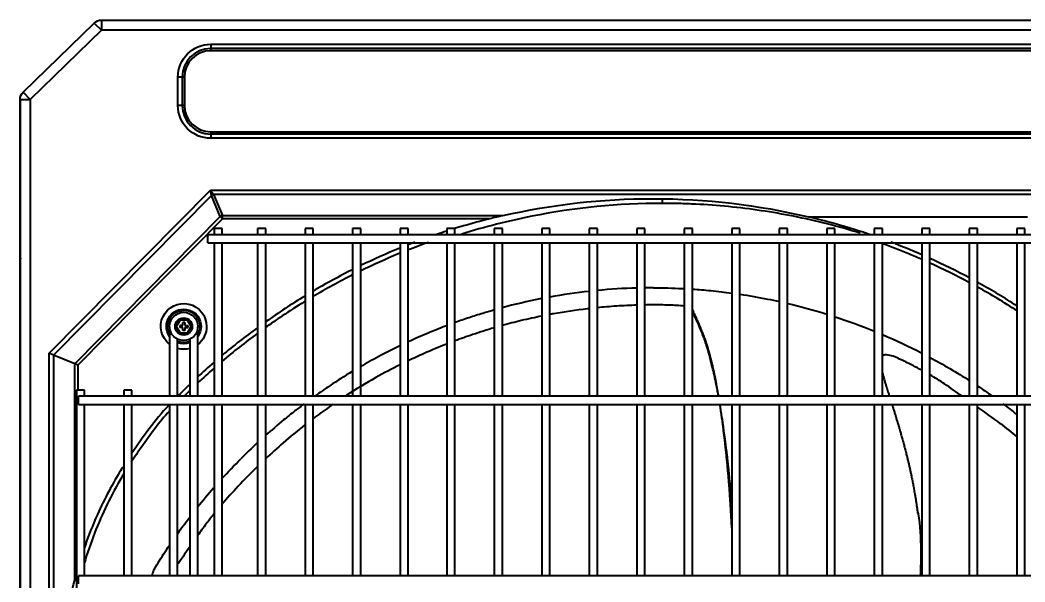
# Model space of a CAD drawing. Extents: x 58467 to 79089, y -33726 to -17391.
# Drawn here: x 72275.21 to 72324.91, y -19981.77 to -19953.97 of the extents above; entities that cross this region are included whole.
import ezdxf

# ---------------------------------------------------------------- set-up
doc = ezdxf.new("R2010")
doc.units = 0
doc.header["$LTSCALE"] = 100
doc.layers.add('+ENTE-ST-DOSEME USTU KONDDRENAJ', color=110, linetype='DOSEMEUSTUKONDENSDRENAJ_LINE', lineweight=40)
doc.linetypes.add('DOSEMEUSTUKONDENSDRENAJ_LINE', pattern='A,300,-40,["CD",Standard,S=15,R=0,X=-35,Y=-7.5],0', length=340)

# ---------------------------------------------------------------- blocks, each defined once
blk = doc.blocks.new('MAGAZA')
at = {"color": 3}
for p, q in [((54067.032, -32655.052, -3.539), (54183.034, -32655.052, -3.539)), ((54067.032, -32655.052, -3.539), (54067.032, -32655.552, -3.539)), ((54063.157, -32658.626, -3.539), (54066.679, -32655.199, -3.539)), ((54067.032, -32655.552, -3.539), (54063.511, -32658.979, -3.539)), ((54066.679, -32655.199, -3.539), (54067.032, -32655.552, -3.539)), ((54183.034, -32655.552, -3.539), (54067.032, -32655.552, -3.539)), ((54072.439, -32656.248, -3.539), (54177.584, -32656.248, -3.539)), ((54072.439, -32656.248, -3.539), (54072.439, -32656.46, -3.539)), ((54177.584, -32656.46, -3.539), (54072.439, -32656.46, -3.539)), ((54072.439, -32656.572, -3.539), (54072.439, -32656.46, -3.539)), ((54177.584, -32656.572, -3.539), (54072.439, -32656.572, -3.539)), ((54070.815, -32659.278, -3.539), (54070.815, -32657.872, -3.539)), ((54071.027, -32657.872, -3.539), (54070.815, -32657.872, -3.539)), ((54071.027, -32657.872, -3.539), (54071.027, -32659.278, -3.539)), ((54071.139, -32657.872, -3.539), (54071.027, -32657.872, -3.539)), ((54071.139, -32657.872, -3.539), (54071.139, -32659.278, -3.539)), ((54063.011, -32727.031, -3.539), (54063.011, -32658.979, -3.539)), ((54063.011, -32658.979, -3.539), (54063.511, -32658.979, -3.539)), ((54063.011, -32659.026, -3.539), (54063.011, -32727.031, -3.539)), ((54063.011, -32659.026, -3.539), (54063.011, -32727.031, -3.539)), ((54063.157, -32658.626, -3.539), (54063.511, -32658.979, -3.539)), ((54063.511, -32658.979, -3.539), (54063.511, -32727.031, -3.539)), ((54071.027, -32659.278, -3.539), (54070.815, -32659.278, -3.539)), ((54071.139, -32659.278, -3.539), (54071.027, -32659.278, -3.539)), ((54072.439, -32660.577, -3.539), (54072.439, -32660.689, -3.539)), ((54072.439, -32660.577, -3.539), (54177.584, -32660.577, -3.539)), ((54072.439, -32660.689, -3.539), (54177.584, -32660.689, -3.539)), ((54072.439, -32660.689, -3.539), (54072.439, -32660.902, -3.539)), ((54177.584, -32660.902, -3.539), (54072.439, -32660.902, -3.539)), ((54064.451, -32671.54, -3.539), (54072.432, -32663.469, -3.539)), ((54072.432, -32663.469, -3.539), (54177.59, -32663.469, -3.539)), ((54072.475, -32663.726, -3.539), (54072.432, -32663.469, -3.539)), ((54072.432, -32663.469, -3.539), (54072.585, -32663.681, -3.539)), ((54072.475, -32663.726, -3.539), (54064.663, -32671.628, -3.539)), ((54072.908, -32664.774, -3.539), (54072.475, -32663.726, -3.539)), ((54072.585, -32663.681, -3.539), (54073.018, -32664.728, -3.539)), ((54177.438, -32663.681, -3.539), (54072.585, -32663.681, -3.539)), ((54065.711, -32672.062, -3.539), (54072.908, -32664.774, -3.539)), ((54073.018, -32664.884, -3.539), (54065.866, -32672.126, -3.539)), ((54073.018, -32664.884, -3.539), (54072.908, -32664.774, -3.539)), ((54073.018, -32664.728, -3.539), (54086.895, -32664.728, -3.539)), ((54073.018, -32664.884, -3.539), (54073.018, -32664.728, -3.539)), ((54086.246, -32664.884, -3.539), (54073.018, -32664.884, -3.539)), ((54102.012, -32664.793, -3.539), (54112.834, -32664.793, -3.539)), ((54072.605, -32665.373, -3.539), (54072.605, -32665.673, -3.539)), ((54073.005, -32665.373, -3.539), (54072.605, -32665.373, -3.539)), ((54073.005, -32665.673, -3.539), (54073.005, -32665.373, -3.539)), ((54074.762, -32665.373, -3.539), (54074.762, -32665.673, -3.539)), ((54075.162, -32665.373, -3.539), (54074.762, -32665.373, -3.539)), ((54075.162, -32665.673, -3.539), (54075.162, -32665.373, -3.539)), ((54077.111, -32665.373, -3.539), (54077.111, -32665.673, -3.539)), ((54077.511, -32665.373, -3.539), (54077.111, -32665.373, -3.539)), ((54077.511, -32665.673, -3.539), (54077.511, -32665.373, -3.539)), ((54079.461, -32665.373, -3.539), (54079.461, -32665.673, -3.539)), ((54079.861, -32665.373, -3.539), (54079.461, -32665.373, -3.539)), ((54079.861, -32665.673, -3.539), (54079.861, -32665.373, -3.539)), ((54081.811, -32665.373, -3.539), (54081.811, -32665.673, -3.539)), ((54082.21, -32665.373, -3.539), (54081.811, -32665.373, -3.539)), ((54082.21, -32665.673, -3.539), (54082.21, -32665.373, -3.539)), ((54084.117, -32665.373, -3.539), (54084.117, -32665.673, -3.539)), ((54084.517, -32665.373, -3.539), (54084.117, -32665.373, -3.539)), ((54084.517, -32665.673, -3.539), (54084.517, -32665.373, -3.539)), ((54086.467, -32665.373, -3.539), (54086.467, -32665.673, -3.539)), ((54086.867, -32665.373, -3.539), (54086.467, -32665.373, -3.539)), ((54086.867, -32665.673, -3.539), (54086.867, -32665.373, -3.539)), ((54088.816, -32665.373, -3.539), (54088.816, -32665.673, -3.539)), ((54089.216, -32665.373, -3.539), (54088.816, -32665.373, -3.539)), ((54089.216, -32665.673, -3.539), (54089.216, -32665.373, -3.539)), ((54091.166, -32665.373, -3.539), (54091.166, -32665.673, -3.539)), ((54091.566, -32665.373, -3.539), (54091.166, -32665.373, -3.539)), ((54091.566, -32665.673, -3.539), (54091.566, -32665.373, -3.539)), ((54093.516, -32665.373, -3.539), (54093.516, -32665.673, -3.539)), ((54093.916, -32665.373, -3.539), (54093.516, -32665.373, -3.539)), ((54093.916, -32665.673, -3.539), (54093.916, -32665.373, -3.539)), ((54095.865, -32665.373, -3.539), (54095.865, -32665.673, -3.539)), ((54096.265, -32665.373, -3.539), (54095.865, -32665.373, -3.539)), ((54096.265, -32665.673, -3.539), (54096.265, -32665.373, -3.539)), ((54098.215, -32665.373, -3.539), (54098.215, -32665.673, -3.539)), ((54098.615, -32665.373, -3.539), (54098.215, -32665.373, -3.539)), ((54098.615, -32665.673, -3.539), (54098.615, -32665.373, -3.539)), ((54100.565, -32665.373, -3.539), (54100.565, -32665.673, -3.539)), ((54100.965, -32665.373, -3.539), (54100.565, -32665.373, -3.539)), ((54100.965, -32665.673, -3.539), (54100.965, -32665.373, -3.539)), ((54102.914, -32665.373, -3.539), (54102.914, -32665.673, -3.539)), ((54103.314, -32665.373, -3.539), (54102.914, -32665.373, -3.539)), ((54103.314, -32665.673, -3.539), (54103.314, -32665.373, -3.539)), ((54105.264, -32665.373, -3.539), (54105.264, -32665.673, -3.539)), ((54105.664, -32665.373, -3.539), (54105.264, -32665.373, -3.539)), ((54105.664, -32665.673, -3.539), (54105.664, -32665.373, -3.539)), ((54107.613, -32665.373, -3.539), (54107.613, -32665.673, -3.539)), ((54108.013, -32665.373, -3.539), (54107.613, -32665.373, -3.539)), ((54108.013, -32665.673, -3.539), (54108.013, -32665.373, -3.539)), ((54109.963, -32665.373, -3.539), (54109.963, -32665.673, -3.539)), ((54110.363, -32665.373, -3.539), (54109.963, -32665.373, -3.539)), ((54110.363, -32665.673, -3.539), (54110.363, -32665.373, -3.539)), ((54112.313, -32665.373, -3.539), (54112.313, -32665.673, -3.539)), ((54112.713, -32665.373, -3.539), (54112.313, -32665.373, -3.539)), ((54112.713, -32665.673, -3.539), (54112.713, -32665.373, -3.539)), ((54177.76, -32665.673, -3.539), (54072.305, -32665.673, -3.539)), ((54072.305, -32665.873, -3.539), (54072.305, -32665.673, -3.539)), ((54072.305, -32666.073, -3.539), (54072.305, -32665.873, -3.539)), ((54072.305, -32666.073, -3.539), (54177.76, -32666.073, -3.539)), ((54072.605, -32666.073, -3.539), (54072.605, -32673.672, -3.539)), ((54073.005, -32673.672, -3.539), (54073.005, -32666.073, -3.539)), ((54074.762, -32666.073, -3.539), (54074.762, -32673.672, -3.539)), ((54075.162, -32673.672, -3.539), (54075.162, -32666.073, -3.539)), ((54077.111, -32666.073, -3.539), (54077.111, -32673.672, -3.539)), ((54077.511, -32673.672, -3.539), (54077.511, -32666.073, -3.539)), ((54079.461, -32666.073, -3.539), (54079.461, -32673.672, -3.539)), ((54079.861, -32673.672, -3.539), (54079.861, -32666.073, -3.539)), ((54081.811, -32666.073, -3.539), (54081.811, -32673.672, -3.539)), ((54082.21, -32673.672, -3.539), (54082.21, -32666.073, -3.539)), ((54084.117, -32666.073, -3.539), (54084.117, -32673.672, -3.539)), ((54084.517, -32673.672, -3.539), (54084.517, -32666.073, -3.539)), ((54086.467, -32666.073, -3.539), (54086.467, -32673.672, -3.539)), ((54086.867, -32673.672, -3.539), (54086.867, -32666.073, -3.539)), ((54088.816, -32666.073, -3.539), (54088.816, -32673.672, -3.539)), ((54089.216, -32673.672, -3.539), (54089.216, -32666.073, -3.539)), ((54091.166, -32666.073, -3.539), (54091.166, -32673.672, -3.539)), ((54091.566, -32673.672, -3.539), (54091.566, -32666.073, -3.539)), ((54093.516, -32666.073, -3.539), (54093.516, -32673.672, -3.539)), ((54093.916, -32673.672, -3.539), (54093.916, -32666.073, -3.539)), ((54095.865, -32666.073, -3.539), (54095.865, -32673.672, -3.539)), ((54096.265, -32673.672, -3.539), (54096.265, -32666.073, -3.539)), ((54098.215, -32666.073, -3.539), (54098.215, -32673.672, -3.539)), ((54098.615, -32673.672, -3.539), (54098.615, -32666.073, -3.539)), ((54100.565, -32666.073, -3.539), (54100.565, -32673.672, -3.539)), ((54100.965, -32673.672, -3.539), (54100.965, -32666.073, -3.539)), ((54102.914, -32666.073, -3.539), (54102.914, -32673.672, -3.539)), ((54103.314, -32673.672, -3.539), (54103.314, -32666.073, -3.539)), ((54105.264, -32666.073, -3.539), (54105.264, -32673.672, -3.539)), ((54105.664, -32673.672, -3.539), (54105.664, -32666.073, -3.539)), ((54107.613, -32666.073, -3.539), (54107.613, -32673.672, -3.539)), ((54108.013, -32673.672, -3.539), (54108.013, -32666.073, -3.539)), ((54109.963, -32666.073, -3.539), (54109.963, -32673.672, -3.539)), ((54110.363, -32673.672, -3.539), (54110.363, -32666.073, -3.539)), ((54112.313, -32666.073, -3.539), (54112.313, -32673.672, -3.539)), ((54112.713, -32673.672, -3.539), (54112.713, -32666.073, -3.539)), ((54063.031, -32667.173, -3.539), (54063.031, -32666.873, -3.539)), ((54063.031, -32667.173, -3.539), (54063.031, -32666.873, -3.539)), ((54063.011, -32667.173, -3.539), (54063.031, -32667.173, -3.539)), ((54063.011, -32667.173, -3.539), (54063.031, -32667.173, -3.539)), ((54063.031, -32671.657, -3.539), (54063.031, -32667.173, -3.539)), ((54063.031, -32671.657, -3.539), (54063.031, -32667.173, -3.539)), ((54070.68, -32670.213, -3.539), (54070.893, -32669.845, -3.539)), ((54070.922, -32669.895, -3.539), (54070.738, -32670.213, -3.539)), ((54070.893, -32669.845, -3.539), (54071.318, -32669.845, -3.539)), ((54070.922, -32669.895, -3.539), (54070.893, -32669.845, -3.539)), ((54071.289, -32669.895, -3.539), (54070.922, -32669.895, -3.539)), ((54071.155, -32670.013, -3.539), (54071.055, -32670.013, -3.539)), ((54071.055, -32670.163, -3.539), (54071.055, -32670.013, -3.539)), ((54071.155, -32670.013, -3.539), (54071.155, -32670.163, -3.539)), ((54071.318, -32669.845, -3.539), (54071.289, -32669.895, -3.539)), ((54071.472, -32670.213, -3.539), (54071.289, -32669.895, -3.539)), ((54071.318, -32669.845, -3.539), (54071.53, -32670.213, -3.539)), ((54070.406, -32670.23, -3.539), (54070.406, -32671.606, -3.539)), ((54070.893, -32670.581, -3.539), (54070.68, -32670.213, -3.539)), ((54070.738, -32670.213, -3.539), (54070.68, -32670.213, -3.539)), ((54070.738, -32670.213, -3.539), (54070.922, -32670.531, -3.539)), ((54070.922, -32670.531, -3.539), (54070.893, -32670.581, -3.539)), ((54070.905, -32670.163, -3.539), (54070.905, -32670.263, -3.539)), ((54071.055, -32670.163, -3.539), (54070.905, -32670.163, -3.539)), ((54071.055, -32670.263, -3.539), (54070.905, -32670.263, -3.539)), ((54070.922, -32670.531, -3.539), (54071.289, -32670.531, -3.539)), ((54071.055, -32670.413, -3.539), (54071.055, -32670.263, -3.539)), ((54071.155, -32670.413, -3.539), (54071.055, -32670.413, -3.539)), ((54071.155, -32670.163, -3.539), (54071.305, -32670.163, -3.539)), ((54071.155, -32670.263, -3.539), (54071.155, -32670.413, -3.539)), ((54071.155, -32670.263, -3.539), (54071.305, -32670.263, -3.539)), ((54071.289, -32670.531, -3.539), (54071.472, -32670.213, -3.539)), ((54071.318, -32670.581, -3.539), (54071.289, -32670.531, -3.539)), ((54071.305, -32670.163, -3.539), (54071.305, -32670.263, -3.539)), ((54071.53, -32670.213, -3.539), (54071.318, -32670.581, -3.539)), ((54071.53, -32670.213, -3.539), (54071.472, -32670.213, -3.539)), ((54071.805, -32671.606, -3.539), (54071.805, -32670.23, -3.539)), ((54070.805, -32671.606, -3.539), (54070.805, -32670.846, -3.539)), ((54071.318, -32670.581, -3.539), (54070.893, -32670.581, -3.539)), ((54071.405, -32670.846, -3.539), (54071.405, -32671.606, -3.539)), ((54064.451, -32720.596, -3.539), (54064.451, -32671.54, -3.539)), ((54064.663, -32671.628, -3.539), (54064.451, -32671.54, -3.539)), ((54065.711, -32672.062, -3.539), (54064.663, -32671.628, -3.539)), ((54064.663, -32671.628, -3.539), (54064.663, -32720.443, -3.539)), ((54070.406, -32671.606, -3.539), (54070.406, -32671.889, -3.539)), ((54070.406, -32671.889, -3.539), (54070.406, -32672.255, -3.539)), ((54070.805, -32671.889, -3.539), (54070.805, -32671.606, -3.539)), ((54070.805, -32672.255, -3.539), (54070.805, -32671.889, -3.539)), ((54071.405, -32671.606, -3.539), (54071.405, -32671.889, -3.539)), ((54071.405, -32671.889, -3.539), (54071.405, -32672.254, -3.539)), ((54071.805, -32671.889, -3.539), (54071.805, -32671.606, -3.539)), ((54071.805, -32672.254, -3.539), (54071.805, -32671.889, -3.539)), ((54071.805, -32671.889, -3.539), (54071.805, -32671.889, -3.539)), ((54065.711, -32682.773, -3.539), (54065.711, -32672.062, -3.539)), ((54065.866, -32672.126, -3.539), (54065.711, -32672.062, -3.539)), ((54065.866, -32672.126, -3.539), (54065.866, -32673.372, -3.539)), ((54070.406, -32672.255, -3.539), (54070.406, -32672.537, -3.539)), ((54070.805, -32672.537, -3.539), (54070.805, -32672.255, -3.539)), ((54071.405, -32672.254, -3.539), (54071.405, -32672.537, -3.539)), ((54071.805, -32672.537, -3.539), (54071.805, -32672.254, -3.539)), ((54071.805, -32672.254, -3.539), (54071.805, -32672.254, -3.539)), ((54070.406, -32672.537, -3.539), (54070.406, -32673.672, -3.539)), ((54070.805, -32673.672, -3.539), (54070.805, -32672.537, -3.539)), ((54071.405, -32672.537, -3.539), (54071.405, -32673.672, -3.539)), ((54071.805, -32673.672, -3.539), (54071.805, -32672.537, -3.539)), ((54065.797, -32673.372, -3.539), (54065.797, -32718.765, -3.539)), ((54066.197, -32673.372, -3.539), (54065.797, -32673.372, -3.539)), ((54066.197, -32673.672, -3.539), (54066.197, -32673.372, -3.539)), ((54068.146, -32673.372, -3.539), (54068.146, -32673.672, -3.539)), ((54068.546, -32673.372, -3.539), (54068.146, -32673.372, -3.539)), ((54068.546, -32673.672, -3.539), (54068.546, -32673.372, -3.539)), ((54184.259, -32673.672, -3.539), (54065.897, -32673.672, -3.539)), ((54065.897, -32673.872, -3.539), (54065.897, -32673.672, -3.539)), ((54065.897, -32674.072, -3.539), (54065.897, -32673.872, -3.539)), ((54065.897, -32674.072, -3.539), (54184.259, -32674.072, -3.539)), ((54066.197, -32682.55, -3.539), (54066.197, -32674.072, -3.539)), ((54068.146, -32674.072, -3.539), (54068.146, -32682.55, -3.539)), ((54068.546, -32682.55, -3.539), (54068.546, -32674.072, -3.539)), ((54070.406, -32674.072, -3.539), (54070.406, -32682.55, -3.539)), ((54070.805, -32682.55, -3.539), (54070.805, -32674.072, -3.539)), ((54071.405, -32674.072, -3.539), (54071.405, -32682.55, -3.539)), ((54071.805, -32682.55, -3.539), (54071.805, -32674.072, -3.539)), ((54072.605, -32674.072, -3.539), (54072.605, -32682.551, -3.539)), ((54073.005, -32682.551, -3.539), (54073.005, -32674.072, -3.539)), ((54074.762, -32674.072, -3.539), (54074.762, -32682.551, -3.539)), ((54075.162, -32682.551, -3.539), (54075.162, -32674.072, -3.539)), ((54077.111, -32674.072, -3.539), (54077.111, -32682.551, -3.539)), ((54077.511, -32682.551, -3.539), (54077.511, -32674.072, -3.539)), ((54079.461, -32674.072, -3.539), (54079.461, -32682.551, -3.539)), ((54079.861, -32682.551, -3.539), (54079.861, -32674.072, -3.539)), ((54081.811, -32674.072, -3.539), (54081.811, -32682.551, -3.539)), ((54082.21, -32682.551, -3.539), (54082.21, -32674.072, -3.539)), ((54084.117, -32674.072, -3.539), (54084.117, -32682.551, -3.539)), ((54084.517, -32682.551, -3.539), (54084.517, -32674.072, -3.539)), ((54086.467, -32674.072, -3.539), (54086.467, -32682.551, -3.539)), ((54086.867, -32682.551, -3.539), (54086.867, -32674.072, -3.539)), ((54088.816, -32674.072, -3.539), (54088.816, -32682.551, -3.539)), ((54089.216, -32682.551, -3.539), (54089.216, -32674.072, -3.539)), ((54091.166, -32674.072, -3.539), (54091.166, -32682.551, -3.539)), ((54091.566, -32682.551, -3.539), (54091.566, -32674.072, -3.539)), ((54093.516, -32674.072, -3.539), (54093.516, -32682.551, -3.539)), ((54093.916, -32682.551, -3.539), (54093.916, -32674.072, -3.539)), ((54095.865, -32674.072, -3.539), (54095.865, -32682.551, -3.539)), ((54096.265, -32682.551, -3.539), (54096.265, -32674.072, -3.539)), ((54098.215, -32674.072, -3.539), (54098.215, -32682.551, -3.539)), ((54098.615, -32682.551, -3.539), (54098.615, -32674.072, -3.539)), ((54100.565, -32674.072, -3.539), (54100.565, -32682.551, -3.539)), ((54100.965, -32682.551, -3.539), (54100.965, -32674.072, -3.539)), ((54102.914, -32674.072, -3.539), (54102.914, -32682.551, -3.539)), ((54103.314, -32682.551, -3.539), (54103.314, -32674.072, -3.539)), ((54105.264, -32674.072, -3.539), (54105.264, -32682.551, -3.539)), ((54105.664, -32682.551, -3.539), (54105.664, -32674.072, -3.539)), ((54107.613, -32674.072, -3.539), (54107.613, -32682.551, -3.539)), ((54108.013, -32682.551, -3.539), (54108.013, -32674.072, -3.539)), ((54109.963, -32674.072, -3.539), (54109.963, -32682.551, -3.539)), ((54110.363, -32682.551, -3.539), (54110.363, -32674.072, -3.539)), ((54112.313, -32674.072, -3.539), (54112.313, -32682.551, -3.539)), ((54112.713, -32682.551, -3.539), (54112.713, -32674.072, -3.539)), ((54184.259, -32682.55, -3.539), (54065.897, -32682.55, -3.539)), ((54065.897, -32682.75, -3.539), (54065.897, -32682.55, -3.539)), ((54065.897, -32682.95, -3.539), (54065.897, -32682.75, -3.539))]:
    blk.add_line(p, q, dxfattribs=at)
for radius in [0.7, 0.425, 0.425]:
    blk.add_circle((54071.105, -32670.213, -3.539), radius, dxfattribs=at)
at = {"color": 3, "extrusion": (0, 0, -1)}
for centre, radius, start, end in [((-54067.032, -32655.552, 3.539), 0.5, 45, 90), ((-54072.439, -32657.872, 3.539), 1.624, 0, 90), ((-54063.511, -32658.979, 3.539), 0.5, 0, 45), ((-54072.439, -32659.278, 3.539), 1.624, 270, 0), ((-54062.951, -32666.873, 3.539), 0.08, 138.5895, 180), ((-54062.951, -32666.873, 3.539), 0.08, 138.5895, 180), ((-54071.105, -32670.213, 3.539), 1.133, 308.1431, 180), ((-54071.105, -32670.213, 3.539), 0.856, 324.7874, 180), ((-54071.105, -32670.213, 3.539), 0.8, 331.0199, 180), ((-54071.105, -32670.213, 3.539), 0.8, 180, 208.9856), ((-54071.105, -32670.213, 3.539), 0.856, 180, 215.2181), ((-54071.105, -32670.213, 3.539), 1.133, 180, 231.8625), ((-54071.105, -32670.213, 3.539), 0.8, 247.9949, 292.0107), ((-54071.105, -32670.213, 3.539), 0.856, 249.5138, 290.4919), ((-54071.105, -32670.213, 3.539), 1.133, 254.6607, 285.3451)]:
    blk.add_arc(centre, radius, start, end, dxfattribs=at)
at = {"color": 3}
for centre, radius, start, end in [((54072.439, -32657.872, -3.539), 1.412, 90, 180), ((54072.439, -32657.872, -3.539), 1.3, 90, 180), ((54072.439, -32659.278, -3.539), 1.412, 180, 270), ((54072.439, -32659.278, -3.539), 1.3, 180, 270)]:
    blk.add_arc(centre, radius, start, end, dxfattribs=at)
for centre in [(54072.585, -32663.836, -3.539), (54073.018, -32664.884, -3.539)]:
    blk.add_ellipse(centre, major_axis=(-0.203, -0.084), ratio=0.678598, start_param=4.438375, end_param=4.986403, dxfattribs=at)
for points in [[(54086.895, -32664.728, -3.539), (54089.306, -32664.176, -3.539), (54091.778, -32663.89, -3.539), (54094.316, -32663.893, -3.539)], [(54094.316, -32663.893, -3.539), (54096.952, -32663.89, -3.539), (54099.516, -32664.199, -3.539), (54102.012, -32664.793, -3.539)], [(54094.788, -32664.125, -3.539), (54094.788, -32664.068, -3.539), (54094.788, -32663.984, -3.539), (54094.788, -32663.894, -3.539)], [(54086.246, -32664.884, -3.539), (54085.66, -32665.03, -3.539), (54085.08, -32665.193, -3.539), (54084.505, -32665.37, -3.539)], [(54086.895, -32664.728, -3.539), (54086.681, -32664.777, -3.539), (54086.463, -32664.829, -3.539), (54086.246, -32664.884, -3.539)], [(54105.028, -32665.663, -3.539), (54104.043, -32665.327, -3.539), (54103.037, -32665.037, -3.539), (54102.012, -32664.793, -3.539)], [(54084.107, -32665.497, -3.539), (54083.949, -32665.547, -3.539), (54083.792, -32665.599, -3.539), (54083.636, -32665.653, -3.539)], [(54082.536, -32666.049, -3.539), (54082.423, -32666.092, -3.539), (54082.31, -32666.135, -3.539), (54082.198, -32666.179, -3.539)], [(54083.206, -32666.053, -3.539), (54082.871, -32666.173, -3.539), (54082.537, -32666.299, -3.539), (54082.205, -32666.43, -3.539)], [(54107.616, -32666.669, -3.539), (54107.11, -32666.447, -3.539), (54106.598, -32666.238, -3.539), (54106.081, -32666.042, -3.539)], [(54081.795, -32666.34, -3.539), (54081.141, -32666.607, -3.539), (54080.493, -32666.896, -3.539), (54079.856, -32667.205, -3.539)], [(54109.965, -32667.811, -3.539), (54109.327, -32667.469, -3.539), (54108.679, -32667.149, -3.539), (54108.022, -32666.85, -3.539)], [(54079.454, -32667.665, -3.539), (54078.79, -32668, -3.539), (54078.137, -32668.358, -3.539), (54077.497, -32668.737, -3.539)], [(54091.164, -32668.477, -3.539), (54090.51, -32668.55, -3.539), (54089.859, -32668.644, -3.539), (54089.212, -32668.761, -3.539)], [(54093.515, -32668.313, -3.539), (54092.861, -32668.332, -3.539), (54092.212, -32668.373, -3.539), (54091.566, -32668.435, -3.539)], [(54094.345, -32668.301, -3.539), (54094.202, -32668.301, -3.539), (54094.058, -32668.302, -3.539), (54093.915, -32668.304, -3.539)], [(54112.329, -32669.441, -3.539), (54111.693, -32669.029, -3.539), (54111.042, -32668.637, -3.539), (54110.376, -32668.268, -3.539)], [(54077.1, -32668.705, -3.539), (54076.437, -32669.108, -3.539), (54075.789, -32669.533, -3.539), (54075.157, -32669.981, -3.539)], [(54100.972, -32669.072, -3.539), (54101.626, -32669.226, -3.539), (54102.275, -32669.404, -3.539), (54102.917, -32669.603, -3.539)], [(54103.322, -32669.732, -3.539), (54103.978, -32669.947, -3.539), (54104.627, -32670.185, -3.539), (54105.266, -32670.446, -3.539)], [(54074.748, -32670.275, -3.539), (54074.152, -32670.711, -3.539), (54073.571, -32671.167, -3.539), (54073.004, -32671.644, -3.539)], [(54074.743, -32670.562, -3.539), (54074.145, -32671.003, -3.539), (54073.563, -32671.463, -3.539), (54072.996, -32671.943, -3.539)], [(54105.669, -32670.614, -3.539), (54106.331, -32670.897, -3.539), (54106.982, -32671.204, -3.539), (54107.62, -32671.534, -3.539)], [(54072.592, -32671.996, -3.539), (54072.319, -32672.233, -3.539), (54072.05, -32672.475, -3.539), (54071.784, -32672.722, -3.539)], [(54108.015, -32671.743, -3.539), (54108.683, -32672.102, -3.539), (54109.336, -32672.487, -3.539), (54109.973, -32672.897, -3.539)], [(54072.605, -32672.281, -3.539), (54072.33, -32672.521, -3.539), (54072.059, -32672.766, -3.539), (54071.792, -32673.016, -3.539)], [(54071.389, -32673.095, -3.539), (54071.214, -32673.263, -3.539), (54071.041, -32673.433, -3.539), (54070.869, -32673.605, -3.539)], [(54071.395, -32673.393, -3.539), (54071.301, -32673.484, -3.539), (54071.208, -32673.575, -3.539), (54071.115, -32673.667, -3.539)], [(54070.869, -32673.605, -3.539), (54070.848, -32673.625, -3.539), (54070.827, -32673.646, -3.539), (54070.806, -32673.667, -3.539)], [(54070.372, -32674.11, -3.539), (54069.654, -32674.867, -3.539), (54069.095, -32675.673, -3.539), (54068.512, -32676.528, -3.539)], [(54111.625, -32674.044, -3.539), (54111.861, -32674.22, -3.539), (54112.093, -32674.399, -3.539), (54112.323, -32674.582, -3.539)], [(54074.739, -32675.98, -3.539), (54074.465, -32676.234, -3.539), (54074.195, -32676.493, -3.539), (54073.931, -32676.757, -3.539)], [(54072.98, -32677.757, -3.539), (54073.292, -32677.418, -3.539), (54073.611, -32677.088, -3.539), (54073.931, -32676.757, -3.539)], [(54071.793, -32679.147, -3.539), (54072.049, -32678.826, -3.539), (54072.311, -32678.51, -3.539), (54072.582, -32678.201, -3.539)], [(54070.782, -32680.49, -3.539), (54070.976, -32680.216, -3.539), (54071.176, -32679.945, -3.539), (54071.379, -32679.677, -3.539)], [(54065.795, -32682.446, -3.539), (54065.766, -32682.556, -3.539), (54065.738, -32682.665, -3.539), (54065.711, -32682.773, -3.539)]]:
    blk.add_open_spline(points, degree=3, dxfattribs=at)
for points, knots in [([(54094.788, -32664.125, -3.539), (54092.614, -32664.123, -3.539), (54090.432, -32664.339, -3.539), (54087.146, -32664.993, -3.539), (54085.991, -32665.289, -3.539), (54084.853, -32665.648, -3.539)], [0, 0, 0, 0, 0.642828, 0.642828, 1, 1, 1, 1]), ([(54104.563, -32665.598, -3.539), (54103.481, -32665.263, -3.539), (54102.384, -32664.985, -3.539), (54100.212, -32664.552, -3.539), (54099.138, -32664.391, -3.539), (54097.51, -32664.231, -3.539), (54096.966, -32664.191, -3.539), (54096.15, -32664.151, -3.539), (54095.878, -32664.141, -3.539), (54095.333, -32664.128, -3.539), (54095.057, -32664.125, -3.539), (54094.788, -32664.125, -3.539)], [0, 0, 0, 0, 0.344826, 0.344826, 0.672413, 0.672413, 0.836207, 0.836207, 0.918103, 0.918103, 1, 1, 1, 1]), ([(54107.624, -32666.904, -3.539), (54107.417, -32666.813, -3.539), (54107.209, -32666.724, -3.539), (54106.56, -32666.455, -3.539), (54106.116, -32666.283, -3.539), (54105.67, -32666.12, -3.539)], [0, 0, 0, 0, 0.321462, 0.321462, 1, 1, 1, 1]), ([(54081.801, -32666.592, -3.539), (54081.772, -32666.604, -3.539), (54081.744, -32666.616, -3.539), (54081.091, -32666.886, -3.539), (54080.471, -32667.165, -3.539), (54079.859, -32667.464, -3.539)], [0, 0, 0, 0, 0.043139, 0.043139, 1, 1, 1, 1]), ([(54079.45, -32667.405, -3.539), (54078.938, -32667.662, -3.539), (54078.433, -32667.932, -3.539), (54077.793, -32668.295, -3.539), (54077.65, -32668.378, -3.539), (54077.508, -32668.462, -3.539)], [0, 0, 0, 0, 0.775009, 0.775009, 1, 1, 1, 1]), ([(54109.977, -32668.05, -3.539), (54109.966, -32668.044, -3.539), (54109.955, -32668.038, -3.539), (54109.316, -32667.696, -3.539), (54108.673, -32667.378, -3.539), (54108.023, -32667.082, -3.539)], [0, 0, 0, 0, 0.01719, 0.01719, 1, 1, 1, 1]), ([(54112.317, -32669.199, -3.539), (54111.712, -32668.807, -3.539), (54111.095, -32668.436, -3.539), (54110.437, -32668.069, -3.539), (54110.403, -32668.05, -3.539), (54110.37, -32668.032, -3.539)], [0, 0, 0, 0, 0.948829, 0.948829, 1, 1, 1, 1]), ([(54094.345, -32668.301, -3.539), (54094.823, -32668.301, -3.539), (54095.29, -32668.313, -3.539), (54095.797, -32668.338, -3.539), (54095.832, -32668.339, -3.539), (54095.867, -32668.341, -3.539)], [0, 0, 0, 0, 0.930665, 0.930665, 1, 1, 1, 1]), ([(54096.268, -32668.365, -3.539), (54096.57, -32668.386, -3.539), (54096.873, -32668.41, -3.539), (54097.524, -32668.475, -3.539), (54097.872, -32668.515, -3.539), (54098.219, -32668.562, -3.539)], [0, 0, 0, 0, 0.464066, 0.464066, 1, 1, 1, 1]), ([(54077.086, -32668.985, -3.539), (54076.712, -32669.214, -3.539), (54076.344, -32669.449, -3.539), (54075.695, -32669.884, -3.539), (54075.412, -32670.079, -3.539), (54075.132, -32670.28, -3.539)], [0, 0, 0, 0, 0.558497, 0.558497, 1, 1, 1, 1]), ([(54088.815, -32668.836, -3.539), (54088.785, -32668.842, -3.539), (54088.754, -32668.848, -3.539), (54088.098, -32668.978, -3.539), (54087.477, -32669.123, -3.539), (54086.859, -32669.289, -3.539)], [0, 0, 0, 0, 0.0469, 0.0469, 1, 1, 1, 1]), ([(54098.62, -32668.619, -3.539), (54099.074, -32668.687, -3.539), (54099.527, -32668.766, -3.539), (54100.175, -32668.895, -3.539), (54100.373, -32668.937, -3.539), (54100.57, -32668.98, -3.539)], [0, 0, 0, 0, 0.694891, 0.694891, 1, 1, 1, 1]), ([(54086.461, -32669.399, -3.539), (54086.301, -32669.444, -3.539), (54086.141, -32669.491, -3.539), (54085.755, -32669.608, -3.539), (54085.529, -32669.679, -3.539), (54085.078, -32669.828, -3.539), (54084.853, -32669.905, -3.539), (54084.588, -32670, -3.539), (54084.546, -32670.015, -3.539), (54084.505, -32670.03, -3.539)], [0, 0, 0, 0, 0.243898, 0.243898, 0.590099, 0.590099, 0.9363, 0.9363, 1, 1, 1, 1]), ([(54091.166, -32669.33, -3.539), (54091.132, -32669.334, -3.539), (54090.544, -32669.402, -3.539), (54089.895, -32669.498, -3.539), (54089.279, -32669.611, -3.539), (54089.216, -32669.622, -3.539)], [0, 0, 0, 0, 0.051596, 0.904233, 1, 1, 1, 1]), ([(54093.514, -32669.162, -3.539), (54093.349, -32669.166, -3.539), (54092.851, -32669.185, -3.539), (54092.202, -32669.228, -3.539), (54091.718, -32669.272, -3.539), (54091.565, -32669.287, -3.539)], [0, 0, 0, 0, 0.252208, 0.764491, 1, 1, 1, 1]), ([(54095.864, -32669.207, -3.539), (54095.616, -32669.185, -3.539), (54095.079, -32669.15, -3.539), (54094.433, -32669.146, -3.539), (54094.031, -32669.151, -3.539), (54093.914, -32669.153, -3.539)], [0, 0, 0, 0, 0.37572, 0.818355, 1, 1, 1, 1]), ([(54096.343, -32669.511, -3.539), (54096.326, -32669.48, -3.539), (54096.296, -32669.427, -3.539), (54096.274, -32669.388, -3.539), (54096.265, -32669.372, -3.539)], [0, 0, 0, 0, 0.532534, 1, 1, 1, 1]), ([(54097.553, -32673.672, -3.539), (54097.551, -32673.664, -3.539), (54097.543, -32673.606, -3.539), (54097.526, -32673.496, -3.539), (54097.492, -32673.297, -3.539), (54097.43, -32673.008, -3.539), (54097.386, -32672.775, -3.539), (54097.309, -32672.424, -3.539), (54097.245, -32672.22, -3.539), (54097.194, -32671.983, -3.539), (54097.154, -32671.803, -3.539), (54097.108, -32671.621, -3.539), (54097.064, -32671.474, -3.539), (54097.036, -32671.379, -3.539), (54097.009, -32671.288, -3.539), (54096.968, -32671.166, -3.539), (54096.908, -32670.985, -3.539), (54096.787, -32670.645, -3.539), (54096.635, -32670.27, -3.539), (54096.479, -32669.912, -3.539), (54096.39, -32669.734, -3.539), (54096.336, -32669.621, -3.539), (54096.304, -32669.534, -3.539), (54096.295, -32669.441, -3.539), (54096.287, -32669.396, -3.539), (54096.285, -32669.377, -3.539)], [0, 0, 0, 0, 0.005394, 0.035574, 0.066603, 0.130629, 0.243655, 0.266475, 0.346531, 0.38044, 0.417111, 0.456558, 0.498164, 0.521749, 0.531848, 0.564447, 0.595782, 0.649695, 0.782565, 0.838846, 0.88891, 0.914609, 0.933595, 0.963425, 1, 1, 1, 1]), ([(54097.564, -32673.672, -3.539), (54097.564, -32673.671, -3.539), (54097.556, -32673.626, -3.539), (54097.541, -32673.538, -3.539), (54097.519, -32673.409, -3.539), (54097.499, -32673.296, -3.539), (54097.476, -32673.17, -3.539), (54097.456, -32673.059, -3.539), (54097.43, -32672.922, -3.539), (54097.408, -32672.813, -3.539), (54097.381, -32672.678, -3.539), (54097.359, -32672.57, -3.539), (54097.333, -32672.45, -3.539), (54097.31, -32672.344, -3.539), (54097.284, -32672.225, -3.539), (54097.256, -32672.106, -3.539), (54097.231, -32672.001, -3.539), (54097.205, -32671.896, -3.539), (54097.179, -32671.792, -3.539), (54097.152, -32671.689, -3.539), (54097.125, -32671.587, -3.539), (54097.097, -32671.487, -3.539), (54097.068, -32671.388, -3.539), (54097.04, -32671.293, -3.539), (54097.009, -32671.194, -3.539), (54096.979, -32671.098, -3.539), (54096.951, -32671.015, -3.539), (54096.923, -32670.933, -3.539), (54096.891, -32670.84, -3.539), (54096.858, -32670.748, -3.539), (54096.828, -32670.669, -3.539), (54096.799, -32670.591, -3.539), (54096.769, -32670.514, -3.539), (54096.735, -32670.428, -3.539), (54096.705, -32670.354, -3.539), (54096.675, -32670.282, -3.539), (54096.65, -32670.221, -3.539), (54096.624, -32670.16, -3.539), (54096.595, -32670.092, -3.539), (54096.567, -32670.026, -3.539), (54096.539, -32669.961, -3.539), (54096.516, -32669.909, -3.539), (54096.492, -32669.854, -3.539), (54096.472, -32669.808, -3.539), (54096.449, -32669.754, -3.539), (54096.431, -32669.713, -3.539), (54096.41, -32669.666, -3.539), (54096.392, -32669.624, -3.539), (54096.377, -32669.59, -3.539), (54096.361, -32669.552, -3.539), (54096.354, -32669.536, -3.539), (54096.352, -32669.532, -3.539)], [0, 0, 0, 0, 0.000919, 0.026107, 0.051295, 0.076483, 0.093275, 0.126859, 0.143651, 0.177235, 0.194027, 0.227611, 0.244403, 0.269591, 0.294779, 0.319967, 0.345155, 0.361947, 0.387135, 0.412323, 0.429115, 0.454303, 0.479491, 0.496283, 0.521471, 0.546659, 0.563451, 0.580243, 0.605431, 0.630619, 0.647411, 0.664203, 0.689391, 0.706183, 0.731372, 0.748164, 0.764956, 0.781748, 0.79854, 0.823728, 0.84052, 0.857312, 0.874104, 0.890896, 0.907688, 0.92448, 0.941272, 0.958064, 0.974856, 0.991648, 1, 1, 1, 1]), ([(54088.817, -32669.7, -3.539), (54088.479, -32669.768, -3.539), (54087.83, -32669.911, -3.539), (54087.18, -32670.079, -3.539), (54086.867, -32670.165, -3.539)], [0, 0, 0, 0, 0.520178, 1, 1, 1, 1]), ([(54084.106, -32670.178, -3.539), (54083.836, -32670.28, -3.539), (54083.568, -32670.387, -3.539), (54082.929, -32670.651, -3.539), (54082.561, -32670.813, -3.539), (54082.196, -32670.982, -3.539)], [0, 0, 0, 0, 0.416753, 0.416753, 1, 1, 1, 1]), ([(54086.468, -32670.279, -3.539), (54086.11, -32670.384, -3.539), (54085.46, -32670.588, -3.539), (54084.809, -32670.82, -3.539), (54084.516, -32670.929, -3.539)], [0, 0, 0, 0, 0.549857, 1, 1, 1, 1]), ([(54081.796, -32671.171, -3.539), (54081.443, -32671.342, -3.539), (54081.094, -32671.519, -3.539), (54080.445, -32671.866, -3.539), (54080.143, -32672.034, -3.539), (54079.845, -32672.207, -3.539)], [0, 0, 0, 0, 0.531495, 0.531495, 1, 1, 1, 1]), ([(54084.116, -32671.083, -3.539), (54083.741, -32671.23, -3.539), (54083.104, -32671.496, -3.539), (54082.468, -32671.789, -3.539), (54082.207, -32671.915, -3.539)], [0, 0, 0, 0, 0.58808, 1, 1, 1, 1]), ([(54107.615, -32672.382, -3.539), (54107.471, -32672.305, -3.539), (54107.136, -32672.129, -3.539), (54106.693, -32671.907, -3.539), (54106.281, -32671.717, -3.539), (54106.01, -32671.628, -3.539), (54105.808, -32671.619, -3.539), (54105.718, -32671.642, -3.539), (54105.675, -32671.669, -3.539), (54105.664, -32671.677, -3.539)], [0, 0, 0, 0, 0.231844, 0.538128, 0.699931, 0.858126, 0.923343, 0.979536, 1, 1, 1, 1]), ([(54079.443, -32672.444, -3.539), (54079.067, -32672.671, -3.539), (54078.696, -32672.906, -3.539), (54078.087, -32673.312, -3.539), (54077.847, -32673.478, -3.539), (54077.609, -32673.647, -3.539)], [0, 0, 0, 0, 0.601739, 0.601739, 1, 1, 1, 1]), ([(54081.806, -32672.111, -3.539), (54081.406, -32672.312, -3.539), (54080.509, -32672.788, -3.539), (54079.622, -32673.323, -3.539), (54079.133, -32673.639, -3.539)], [0, 0, 0, 0, 0.44453, 1, 1, 1, 1]), ([(54105.663, -32672.505, -3.539), (54105.666, -32672.519, -3.539), (54105.676, -32672.556, -3.539), (54105.692, -32672.619, -3.539), (54105.712, -32672.693, -3.539), (54105.736, -32672.781, -3.539), (54105.763, -32672.872, -3.539), (54105.794, -32672.978, -3.539), (54105.823, -32673.074, -3.539), (54105.852, -32673.171, -3.539), (54105.883, -32673.27, -3.539), (54105.919, -32673.385, -3.539), (54105.956, -32673.503, -3.539), (54105.987, -32673.602, -3.539), (54106.005, -32673.657, -3.539), (54106.013, -32673.682, -3.539)], [0, 0, 0, 0, 0.041171, 0.11053, 0.17989, 0.249249, 0.353288, 0.422648, 0.526687, 0.596046, 0.665406, 0.769445, 0.873484, 0.942844, 1, 1, 1, 1]), ([(54109.605, -32673.672, -3.539), (54109.32, -32673.466, -3.539), (54108.809, -32673.086, -3.539), (54108.265, -32672.75, -3.539), (54108.019, -32672.608, -3.539)], [0, 0, 0, 0, 0.555414, 1, 1, 1, 1]), ([(54110.363, -32673.152, -3.539), (54110.37, -32673.157, -3.539), (54110.378, -32673.162, -3.539), (54110.619, -32673.323, -3.539), (54110.852, -32673.484, -3.539), (54111.082, -32673.647, -3.539)], [0, 0, 0, 0, 0.030043, 0.030043, 1, 1, 1, 1]), ([(54070.396, -32674.402, -3.539), (54069.869, -32674.968, -3.539), (54069.469, -32675.565, -3.539), (54068.845, -32676.424, -3.539), (54068.676, -32676.669, -3.539), (54068.513, -32676.917, -3.539)], [0, 0, 0, 0, 0.719648, 0.719648, 1, 1, 1, 1]), ([(54077.065, -32674.044, -3.539), (54076.911, -32674.159, -3.539), (54076.757, -32674.277, -3.539), (54076.416, -32674.542, -3.539), (54076.23, -32674.691, -3.539), (54075.738, -32675.094, -3.539), (54075.436, -32675.352, -3.539), (54075.139, -32675.617, -3.539)], [0, 0, 0, 0, 0.233835, 0.233835, 0.520573, 0.520573, 1, 1, 1, 1]), ([(54078.502, -32674.059, -3.539), (54078.428, -32674.11, -3.539), (54078.091, -32674.344, -3.539), (54077.757, -32674.586, -3.539), (54077.499, -32674.78, -3.539)], [0, 0, 0, 0, 0.220681, 1, 1, 1, 1]), ([(54098.216, -32678.959, -3.539), (54098.212, -32678.927, -3.539), (54098.197, -32678.797, -3.539), (54098.185, -32678.61, -3.539), (54098.171, -32678.392, -3.539), (54098.149, -32678.162, -3.539), (54098.12, -32677.923, -3.539), (54098.1, -32677.71, -3.539), (54098.088, -32677.53, -3.539), (54098.073, -32677.359, -3.539), (54098.037, -32677.142, -3.539), (54098.018, -32676.886, -3.539), (54097.995, -32676.659, -3.539), (54097.965, -32676.43, -3.539), (54097.931, -32676.201, -3.539), (54097.909, -32675.977, -3.539), (54097.875, -32675.682, -3.539), (54097.83, -32675.458, -3.539), (54097.803, -32675.195, -3.539), (54097.77, -32674.945, -3.539), (54097.724, -32674.681, -3.539), (54097.689, -32674.458, -3.539), (54097.663, -32674.273, -3.539), (54097.645, -32674.159, -3.539), (54097.633, -32674.096, -3.539), (54097.627, -32674.071, -3.539)], [0, 0, 0, 0, 0.018147, 0.072604, 0.104033, 0.137751, 0.209267, 0.273712, 0.29859, 0.319902, 0.366361, 0.424834, 0.458218, 0.494226, 0.568305, 0.629107, 0.652171, 0.729744, 0.761435, 0.795633, 0.869455, 0.937429, 0.963885, 0.985806, 1, 1, 1, 1]), ([(54098.215, -32680.18, -3.539), (54098.214, -32680.166, -3.539), (54098.211, -32680.101, -3.539), (54098.206, -32679.987, -3.539), (54098.197, -32679.821, -3.539), (54098.189, -32679.675, -3.539), (54098.181, -32679.513, -3.539), (54098.172, -32679.368, -3.539), (54098.162, -32679.206, -3.539), (54098.152, -32679.045, -3.539), (54098.143, -32678.9, -3.539), (54098.132, -32678.738, -3.539), (54098.122, -32678.591, -3.539), (54098.11, -32678.427, -3.539), (54098.099, -32678.28, -3.539), (54098.088, -32678.136, -3.539), (54098.076, -32677.977, -3.539), (54098.063, -32677.819, -3.539), (54098.05, -32677.662, -3.539), (54098.036, -32677.504, -3.539), (54098.024, -32677.363, -3.539), (54098.01, -32677.206, -3.539), (54097.996, -32677.064, -3.539), (54097.981, -32676.905, -3.539), (54097.967, -32676.762, -3.539), (54097.952, -32676.62, -3.539), (54097.936, -32676.465, -3.539), (54097.922, -32676.326, -3.539), (54097.905, -32676.174, -3.539), (54097.89, -32676.037, -3.539), (54097.872, -32675.885, -3.539), (54097.855, -32675.733, -3.539), (54097.838, -32675.597, -3.539), (54097.82, -32675.446, -3.539), (54097.803, -32675.309, -3.539), (54097.783, -32675.157, -3.539), (54097.765, -32675.02, -3.539), (54097.747, -32674.885, -3.539), (54097.726, -32674.737, -3.539), (54097.708, -32674.606, -3.539), (54097.687, -32674.46, -3.539), (54097.67, -32674.344, -3.539), (54097.649, -32674.204, -3.539), (54097.636, -32674.123, -3.539), (54097.628, -32674.07, -3.539)], [0, 0, 0, 0, 0.006537, 0.029522, 0.052508, 0.083155, 0.098479, 0.129126, 0.152111, 0.175096, 0.205744, 0.221067, 0.251714, 0.2747, 0.297685, 0.32067, 0.343656, 0.374303, 0.397288, 0.420274, 0.450921, 0.466244, 0.496892, 0.519877, 0.542862, 0.565848, 0.588833, 0.61948, 0.634804, 0.665451, 0.688436, 0.711422, 0.742069, 0.757393, 0.78804, 0.811025, 0.83401, 0.856996, 0.879981, 0.910628, 0.925952, 0.956599, 0.971923, 1, 1, 1, 1]), ([(54106.136, -32674.071, -3.539), (54106.136, -32674.071, -3.539), (54106.151, -32674.118, -3.539), (54106.181, -32674.214, -3.539), (54106.222, -32674.344, -3.539), (54106.263, -32674.476, -3.539), (54106.305, -32674.61, -3.539), (54106.347, -32674.747, -3.539), (54106.389, -32674.884, -3.539), (54106.431, -32675.023, -3.539), (54106.477, -32675.179, -3.539), (54106.523, -32675.336, -3.539), (54106.564, -32675.477, -3.539), (54106.609, -32675.636, -3.539), (54106.649, -32675.779, -3.539), (54106.699, -32675.959, -3.539), (54106.738, -32676.104, -3.539), (54106.786, -32676.286, -3.539), (54106.824, -32676.434, -3.539), (54106.866, -32676.602, -3.539), (54106.903, -32676.753, -3.539), (54106.945, -32676.926, -3.539), (54106.985, -32677.099, -3.539), (54107.024, -32677.272, -3.539), (54107.062, -32677.445, -3.539), (54107.103, -32677.637, -3.539), (54107.138, -32677.811, -3.539), (54107.176, -32678.004, -3.539), (54107.205, -32678.159, -3.539), (54107.24, -32678.354, -3.539), (54107.27, -32678.53, -3.539), (54107.303, -32678.727, -3.539), (54107.331, -32678.906, -3.539), (54107.357, -32679.088, -3.539), (54107.382, -32679.271, -3.539), (54107.398, -32679.392, -3.539), (54107.405, -32679.452, -3.539)], [0, 0, 0, 0, 0.000068, 0.030993, 0.061917, 0.082534, 0.113458, 0.144382, 0.164999, 0.195923, 0.226847, 0.257772, 0.288696, 0.309313, 0.350545, 0.371161, 0.412394, 0.43301, 0.474243, 0.494859, 0.525784, 0.556708, 0.587632, 0.618557, 0.649481, 0.680406, 0.721638, 0.742255, 0.783487, 0.804103, 0.845336, 0.87626, 0.907185, 0.938109, 0.969034, 1, 1, 1, 1]), ([(54112.338, -32675.683, -3.539), (54112.069, -32675.458, -3.539), (54111.433, -32674.948, -3.539), (54110.757, -32674.479, -3.539), (54110.371, -32674.21, -3.539)], [0, 0, 0, 0, 0.431303, 1, 1, 1, 1]), ([(54077.098, -32675.088, -3.539), (54076.736, -32675.371, -3.539), (54076.075, -32675.913, -3.539), (54075.434, -32676.495, -3.539), (54075.143, -32676.769, -3.539)], [0, 0, 0, 0, 0.541295, 1, 1, 1, 1]), ([(54068.088, -32677.177, -3.539), (54068.011, -32677.3, -3.539), (54067.935, -32677.425, -3.539), (54067.432, -32678.271, -3.539), (54067.046, -32679.028, -3.539), (54066.516, -32680.259, -3.539), (54066.338, -32680.721, -3.539), (54066.178, -32681.189, -3.539)], [0, 0, 0, 0, 0.098619, 0.098619, 0.666619, 0.666619, 1, 1, 1, 1]), ([(54074.742, -32677.155, -3.539), (54074.424, -32677.467, -3.539), (54073.828, -32678.078, -3.539), (54073.25, -32678.72, -3.539), (54072.984, -32679.033, -3.539)], [0, 0, 0, 0, 0.526998, 1, 1, 1, 1]), ([(54068.138, -32677.512, -3.539), (54067.877, -32677.943, -3.539), (54067.633, -32678.385, -3.539), (54066.942, -32679.768, -3.539), (54066.548, -32680.751, -3.539), (54066.223, -32681.813, -3.539), (54066.202, -32681.883, -3.539), (54066.181, -32681.954, -3.539)], [0, 0, 0, 0, 0.31261, 0.31261, 0.954356, 0.954356, 1, 1, 1, 1]), ([(54107.412, -32679.4, -3.539), (54107.418, -32679.43, -3.539), (54107.536, -32680.043, -3.539), (54107.569, -32681.101, -3.539), (54107.561, -32682.125, -3.539), (54107.54, -32682.55, -3.539)], [0, 0, 0, 0, 0.028763, 0.596266, 1, 1, 1, 1]), ([(54072.589, -32679.51, -3.539), (54072.463, -32679.665, -3.539), (54072.195, -32680.009, -3.539), (54071.938, -32680.364, -3.539), (54071.801, -32680.558, -3.539)], [0, 0, 0, 0, 0.45942, 1, 1, 1, 1]), ([(54069.552, -32682.533, -3.539), (54069.579, -32682.334, -3.539), (54069.882, -32681.831, -3.539), (54070.201, -32681.338, -3.539), (54070.4, -32681.043, -3.539)], [0, 0, 0, 0, 0.394402, 1, 1, 1, 1]), ([(54071.406, -32681.124, -3.539), (54071.236, -32681.368, -3.539), (54071.038, -32681.653, -3.539), (54070.834, -32681.935, -3.539), (54070.805, -32681.974, -3.539)], [0, 0, 0, 0, 0.861799, 1, 1, 1, 1]), ([(54064.875, -32697.052, -3.539), (54064.876, -32694.654, -3.539), (54064.919, -32692.258, -3.539), (54065.028, -32689.265, -3.539), (54065.053, -32688.667, -3.539), (54065.109, -32687.472, -3.539), (54065.135, -32686.875, -3.539), (54065.246, -32685.088, -3.539), (54065.425, -32683.92, -3.539), (54065.711, -32682.773, -3.539)], [0, 0, 0, 0, 0.5, 0.5, 0.625, 0.625, 0.75, 0.75, 1, 1, 1, 1])]:
    blk.add_open_spline(points, degree=3, knots=knots, dxfattribs=at)

msp = doc.modelspace()

# ---------------------------------------------------------------- block references
at = {"layer": '+ENTE-ST-DOSEME USTU KONDDRENAJ', "color": 3, "linetype": 'Continuous'}
msp.add_blockref('MAGAZA', (18212.194, 12701.082), dxfattribs=at)

doc.saveas('drawing.dxf')
